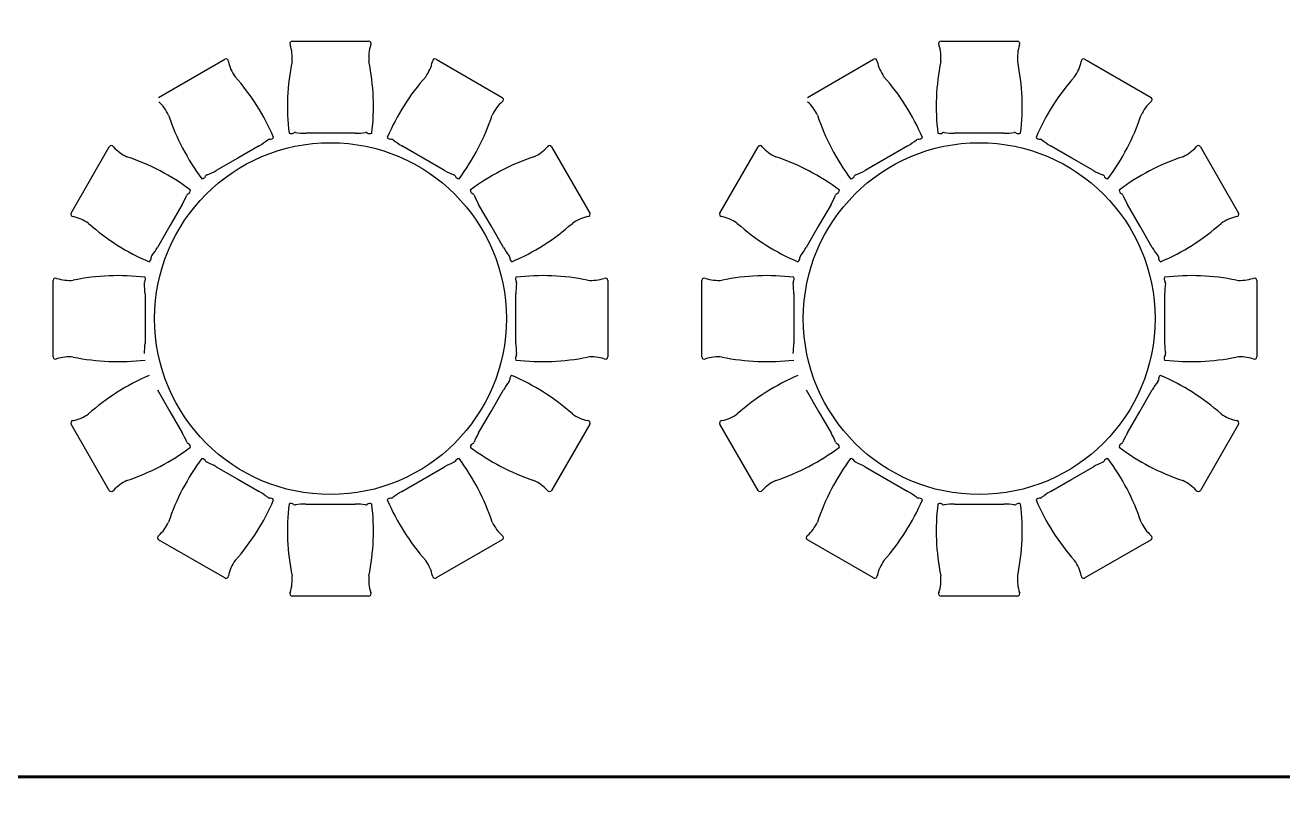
# Model space of a CAD drawing. Header units: millimetres. Extents: x 1443065 to 1517367, y 3763150 to 3779068.
# Drawn here: x 1447799 to 1448454, y 3767239 to 3767638 of the extents above; entities that cross this region are included whole.
import ezdxf

# ---------------------------------------------------------------- set-up
doc = ezdxf.new("R2010")
doc.units = ezdxf.units.MM
doc.layers.add('m-TAR_duvar', color=8, linetype='Continuous')
doc.layers.add('m-TFR_vitrifiye', color=1, linetype='Continuous')
doc.layers.add('SIVA', color=3, linetype='Continuous', lineweight=9)

msp = doc.modelspace()

# ---------------------------------------------------------------- hatches: boundary and pattern name
at = {"layer": 'm-TAR_duvar'}
h = msp.add_hatch(dxfattribs=at)
h.set_pattern_fill('ANSI33', color=256, scale=2)
h.set_pattern_definition([(45, (27620.463, -87954.953), (-8.98025612, 8.98025612), []), (45, (27629.443, -87954.953), (-8.98025612, 8.98025612), [6.35, -3.175])])
h.paths.add_polyline_path([(1454794.44, 3768891.25), (1454777.28, 3769060.22), (1454740.17, 3769224.96), (1454678.91, 3769382.58), (1454596.91, 3769530.2), (1454495.37, 3769665.05), (1454375.86, 3769783.46), (1454239.69, 3769884.92), (1454091.6, 3769966), (1453859.58, 3770075.21), (1453406.13, 3770314.52), (1453184.71, 3770444.62), (1451716.99, 3771328.64), (1451249.47, 3771588.02), (1451035.26, 3771685.46), (1450763.61, 3771809.03), (1450409.17, 3771939.61), (1448897.84, 3772143.01), (1447435.26, 3772002.72), (1445092.32, 3771120.18), (1445146.3, 3764847.08), (1454849.85, 3764847.08)])
h.paths.add_polyline_path([(1445185.96, 3764887.08), (1445132.56, 3771092.6), (1447444.38, 3771963.41), (1448897.07, 3772102.76), (1450399.48, 3771900.56), (1450748.39, 3771772.01), (1451018.7, 3771649.05), (1451231.46, 3771552.27), (1451696.97, 3771294), (1453164.25, 3770410.24), (1453386.65, 3770279.57), (1453841.71, 3770039.41), (1454073.47, 3769930.33), (1454218.03, 3769851.17), (1454349.7, 3769753.07), (1454465.16, 3769638.67), (1454563.29, 3769508.35), (1454642.62, 3769365.55), (1454701.81, 3769213.26), (1454737.73, 3769053.78), (1454754.47, 3768888.95), (1454809.3, 3764887.08)], flags=16)
h.paths.add_polyline_path([(1452002.28, 3765847.08), (1451882.28, 3765847.08), (1451882.28, 3765967.08), (1452002.28, 3765967.08)], flags=0)
h.paths.add_polyline_path([(1452782.41, 3765847.08), (1452782.41, 3765967.08), (1452902.41, 3765967.08), (1452902.41, 3765847.08)], flags=0)
h.paths.add_polyline_path([(1451282.28, 3765847.08), (1451162.28, 3765847.08), (1451162.28, 3765967.08), (1451282.28, 3765967.08)], flags=0)
h.paths.add_polyline_path([(1452002.41, 3766436.58), (1451902.41, 3766436.58), (1451902.41, 3766536.58), (1451902.48, 3766670.96), (1451282.41, 3766670.96), (1451282.41, 3766536.58), (1451282.41, 3766436.58), (1451182.41, 3766436.58), (1451182.41, 3766536.58), (1451227.41, 3766536.58), (1451227.41, 3766715.96), (1451912.48, 3766715.96), (1451912.48, 3766725.96), (1451957.48, 3766725.96), (1451957.48, 3766715.96), (1451957.48, 3766536.58), (1452002.41, 3766536.58)], flags=0)
h.paths.add_polyline_path([(1453715.4, 3765317.08), (1453715.4, 3765377.08), (1453775.4, 3765377.08), (1453775.4, 3765317.08)], flags=0)
h.paths.add_polyline_path([(1452782.41, 3766436.58), (1452782.41, 3766556.58), (1452902.41, 3766556.58), (1452902.41, 3766436.58)], flags=0)
h.paths.add_polyline_path([(1453675.3, 3765847.08), (1453675.3, 3765947.08), (1453775.3, 3765947.08), (1453775.3, 3765847.08)], flags=0)
h.paths.add_polyline_path([(1451957.48, 3766815.96), (1451912.48, 3766815.96), (1451912.48, 3767203.19), (1451227.41, 3767203.19), (1451227.41, 3767446.58), (1451287.41, 3767446.58), (1451287.41, 3767406.58), (1451267.41, 3767406.58), (1451267.41, 3767243.33), (1451917.48, 3767243.33), (1451917.48, 3767406.58), (1451897.48, 3767406.58), (1451897.48, 3767446.58), (1451957.48, 3767446.58), (1451957.48, 3767203.19)], flags=0)
h.paths.add_polyline_path([(1450402.41, 3765847.08), (1450282.41, 3765847.08), (1450282.41, 3765967.08), (1450402.41, 3765967.08)], flags=0)
h.paths.add_polyline_path([(1450272.24, 3765847.08), (1450172.24, 3765847.08), (1450172.24, 3765947.08), (1450272.24, 3765947.08)], flags=0)
h.paths.add_polyline_path([(1454209.8, 3765317.08), (1454209.8, 3765377.08), (1454269.8, 3765377.08), (1454269.8, 3765317.08)], flags=0)
h.paths.add_polyline_path([(1453675.3, 3766436.58), (1453675.3, 3766536.58), (1453775.3, 3766536.58), (1453775.3, 3766436.58)], flags=0)
h.paths.add_polyline_path([(1454209.8, 3765847.08), (1454209.8, 3765907.08), (1454269.8, 3765907.08), (1454269.8, 3765847.08)], flags=0)
h.paths.add_polyline_path([(1450402.41, 3766436.58), (1450282.41, 3766436.58), (1450282.41, 3766556.58), (1450402.41, 3766556.58)], flags=0)
h.paths.add_polyline_path([(1452782.41, 3767196.58), (1452782.41, 3767316.58), (1452902.41, 3767316.58), (1452902.41, 3767196.58)], flags=0)
h.paths.add_polyline_path([(1450272.41, 3766436.58), (1450172.41, 3766436.58), (1450172.41, 3766536.58), (1450272.41, 3766536.58)], flags=0)
h.paths.add_polyline_path([(1449584.07, 3765847.08), (1449484.07, 3765847.08), (1449484.07, 3765947.08), (1449584.07, 3765947.08)], flags=0)
h.paths.add_polyline_path([(1453675.3, 3767196.58), (1453675.3, 3767296.58), (1453775.3, 3767296.58), (1453775.3, 3767196.58)], flags=0)
h.paths.add_polyline_path([(1450402.41, 3767196.58), (1450282.41, 3767196.58), (1450282.41, 3767316.58), (1450402.41, 3767316.58)], flags=0)
h.paths.add_polyline_path([(1450272.41, 3767196.58), (1450172.41, 3767196.58), (1450172.41, 3767296.58), (1450272.41, 3767296.58)], flags=0)
h.paths.add_polyline_path([(1451957.48, 3767847.59), (1451897.48, 3767847.59), (1451897.48, 3767887.59), (1451917.48, 3767887.59), (1451917.48, 3768050.83), (1451267.41, 3768050.83), (1451267.41, 3767887.59), (1451287.41, 3767887.59), (1451287.41, 3767847.59), (1451227.41, 3767847.59), (1451227.41, 3768090.97), (1451912.48, 3768090.97), (1451912.48, 3768477.19), (1451957.48, 3768477.19), (1451957.48, 3768090.97)], flags=0)
h.paths.add_polyline_path([(1449584.07, 3766436.58), (1449484.07, 3766436.58), (1449484.07, 3766536.58), (1449584.07, 3766536.58)], flags=0)
h.paths.add_polyline_path([(1452782.41, 3767976.58), (1452782.41, 3768096.58), (1452902.41, 3768096.58), (1452902.41, 3767976.58)], flags=0)
h.paths.add_polyline_path([(1453675.3, 3767996.58), (1453675.3, 3768096.58), (1453775.3, 3768096.58), (1453775.3, 3767996.58)], flags=0)
h.paths.add_polyline_path([(1448737.73, 3765847.08), (1448577.73, 3765847.08), (1448577.73, 3765947.08), (1448692.73, 3765947.08), (1448692.73, 3766436.58), (1448577.73, 3766436.58), (1448577.73, 3766536.58), (1448737.73, 3766536.58), (1448737.73, 3766436.58), (1448737.73, 3765947.08)], flags=0)
h.paths.add_polyline_path([(1450402.41, 3767976.58), (1450282.41, 3767976.58), (1450282.41, 3768096.58), (1450402.41, 3768096.58)], flags=0)
h.paths.add_polyline_path([(1450272.41, 3767996.58), (1450172.41, 3767996.58), (1450172.41, 3768096.58), (1450272.41, 3768096.58)], flags=0)
h.paths.add_polyline_path([(1451957.48, 3768567.19), (1451912.48, 3768567.19), (1451912.48, 3768577.19), (1451227.41, 3768577.19), (1451227.41, 3768756.58), (1451172.41, 3768756.58), (1451172.41, 3768856.58), (1451282.41, 3768856.58), (1451282.41, 3768756.58), (1451282.41, 3768622.19), (1451902.48, 3768622.19), (1451902.48, 3768756.58), (1451902.41, 3768756.58), (1451902.41, 3768856.58), (1452002.41, 3768856.58), (1452002.41, 3768756.58), (1451957.48, 3768756.58), (1451957.48, 3768577.19)], flags=0)
h.paths.add_polyline_path([(1452002.41, 3768756.58), (1451902.41, 3768756.58), (1451902.41, 3768856.58), (1452002.41, 3768856.58)], flags=0)
h.paths.add_polyline_path([(1452782.41, 3768736.58), (1452782.41, 3768856.58), (1452902.41, 3768856.58), (1452902.41, 3768736.58)], flags=0)
h.paths.add_polyline_path([(1448737.74, 3767196.58), (1448577.74, 3767196.58), (1448577.74, 3767296.58), (1448737.74, 3767296.58)], flags=0)
h.paths.add_polyline_path([(1453675.3, 3768756.58), (1453675.3, 3768856.58), (1453775.3, 3768856.58), (1453775.3, 3768756.58)], flags=0)
h.paths.add_polyline_path([(1450402.41, 3768736.58), (1450282.41, 3768736.58), (1450282.41, 3768856.58), (1450402.41, 3768856.58)], flags=0)
h.paths.add_polyline_path([(1447937.73, 3765847.08), (1447837.73, 3765847.08), (1447837.73, 3765947.08), (1447937.73, 3765947.08)], flags=0)
h.paths.add_polyline_path([(1450272.41, 3768756.58), (1450172.41, 3768756.58), (1450172.41, 3768856.58), (1450272.41, 3768856.58)], flags=0)
h.paths.add_polyline_path([(1453744.51, 3768902.52), (1453693.08, 3768933.43), (1453723.98, 3768984.86), (1453775.41, 3768953.95)], flags=0)
h.paths.add_polyline_path([(1452002.41, 3769327.08), (1451882.41, 3769327.08), (1451882.41, 3769447.08), (1452002.41, 3769447.08)], flags=0)
h.paths.add_polyline_path([(1447937.73, 3766436.58), (1447837.73, 3766436.58), (1447837.73, 3766536.58), (1447937.73, 3766536.58)], flags=0)
h.paths.add_polyline_path([(1451282.41, 3769327.08), (1451162.41, 3769327.08), (1451162.41, 3769447.08), (1451282.41, 3769447.08)], flags=0)
h.paths.add_polyline_path([(1448737.73, 3767996.58), (1448577.73, 3767996.58), (1448577.73, 3768096.58), (1448737.73, 3768096.58)], flags=0)
h.paths.add_polyline_path([(1449584.07, 3768756.58), (1449484.07, 3768756.58), (1449484.07, 3768856.58), (1449584.07, 3768856.58)], flags=0)
h.paths.add_polyline_path([(1450402.41, 3769327.08), (1450282.41, 3769327.08), (1450282.41, 3769447.08), (1450402.41, 3769447.08)], flags=0)
h.paths.add_polyline_path([(1447937.73, 3767196.58), (1447837.73, 3767196.58), (1447837.73, 3767296.58), (1447937.73, 3767296.58)], flags=0)
h.paths.add_polyline_path([(1450272.41, 3769347.08), (1450172.41, 3769347.08), (1450172.41, 3769447.08), (1450272.41, 3769447.08)], flags=0)
h.paths.add_polyline_path([(1448737.73, 3768676.58), (1448637.73, 3768676.58), (1448637.73, 3768856.58), (1448737.73, 3768856.58)], flags=0)
h.paths.add_polyline_path([(1449584.07, 3769347.08), (1449484.07, 3769347.08), (1449484.07, 3769447.08), (1449584.07, 3769447.08)], flags=0)
h.paths.add_polyline_path([(1447037.73, 3765847.08), (1446937.73, 3765847.08), (1446937.73, 3765947.08), (1447037.73, 3765947.08)], flags=0)
h.paths.add_polyline_path([(1447937.73, 3767996.58), (1447837.73, 3767996.58), (1447837.73, 3768096.58), (1447937.73, 3768096.58)], flags=0)
h.paths.add_polyline_path([(1447037.73, 3766436.58), (1446937.73, 3766436.58), (1446937.73, 3766536.58), (1447037.73, 3766536.58)], flags=0)
h.paths.add_polyline_path([(1451282.41, 3770304.32), (1451182.41, 3770304.32), (1451182.41, 3770444.32), (1451212.41, 3770486.32), (1451322.41, 3770421.32)], flags=0)
h.paths.add_polyline_path([(1447037.73, 3767196.58), (1446937.73, 3767196.58), (1446937.73, 3767296.58), (1447037.73, 3767296.58)], flags=0)
h.paths.add_polyline_path([(1448737.73, 3769347.08), (1448637.73, 3769347.08), (1448637.73, 3769447.08), (1448737.73, 3769447.08)], flags=0)
h.paths.add_polyline_path([(1447937.73, 3768756.58), (1447837.73, 3768756.58), (1447837.73, 3768856.58), (1447937.73, 3768856.58)], flags=0)
h.paths.add_polyline_path([(1450382.41, 3770315.63), (1450282.41, 3770315.63), (1450282.41, 3770415.63), (1450382.41, 3770415.63)], flags=0)
h.paths.add_polyline_path([(1450272.41, 3770315.63), (1450172.41, 3770315.63), (1450172.41, 3770415.63), (1450272.41, 3770415.63)], flags=0)
h.paths.add_polyline_path([(1446297.73, 3765847.08), (1446137.73, 3765847.08), (1446137.73, 3765947.08), (1446137.73, 3766436.58), (1446137.73, 3766536.58), (1446137.74, 3767196.58), (1446137.74, 3767296.58), (1446137.73, 3767996.58), (1446137.73, 3768096.58), (1446297.73, 3768096.58), (1446297.73, 3767996.58), (1446167.73, 3767996.58), (1446167.74, 3767296.58), (1446297.74, 3767296.58), (1446297.74, 3767196.58), (1446167.74, 3767196.58), (1446167.74, 3766536.58), (1446297.73, 3766536.58), (1446297.73, 3766436.58), (1446182.73, 3766436.58), (1446182.73, 3765947.08), (1446297.73, 3765947.08)], flags=0)
h.paths.add_polyline_path([(1447037.73, 3767996.58), (1446937.73, 3767996.58), (1446937.73, 3768096.58), (1447037.73, 3768096.58)], flags=0)
h.paths.add_polyline_path([(1449584.07, 3770315.63), (1449484.07, 3770315.63), (1449484.07, 3770415.63), (1449584.07, 3770415.63)], flags=0)
h.paths.add_polyline_path([(1447937.73, 3769347.08), (1447837.73, 3769347.08), (1447837.73, 3769447.08), (1447937.73, 3769447.08)], flags=0)
h.paths.add_polyline_path([(1450382.41, 3770936.73), (1450282.41, 3770936.73), (1450282.41, 3771036.73), (1450382.41, 3771036.73)], flags=0)
h.paths.add_polyline_path([(1450272.41, 3770936.73), (1450172.41, 3770936.73), (1450172.41, 3771036.73), (1450272.41, 3771036.73)], flags=0)
h.paths.add_polyline_path([(1447037.73, 3768756.58), (1446937.73, 3768756.58), (1446937.73, 3768811.58), (1446237.73, 3768811.58), (1446237.73, 3768676.58), (1446137.73, 3768676.58), (1446137.73, 3768856.58), (1446237.73, 3768856.58), (1446937.73, 3768856.58), (1447037.73, 3768856.58)], flags=0)
h.paths.add_polyline_path([(1448737.73, 3770315.63), (1448637.73, 3770315.63), (1448637.73, 3770415.63), (1448737.73, 3770415.63)], flags=0)
h.paths.add_polyline_path([(1449584.07, 3770936.73), (1449484.07, 3770936.73), (1449484.07, 3771036.73), (1449584.07, 3771036.73)], flags=0)
h.paths.add_polyline_path([(1447037.73, 3769347.08), (1446937.73, 3769347.08), (1446937.73, 3769447.08), (1447037.73, 3769447.08)], flags=0)
h.paths.add_polyline_path([(1447937.73, 3770315.63), (1447837.73, 3770315.63), (1447837.73, 3770415.63), (1447937.73, 3770415.63)], flags=0)
h.paths.add_polyline_path([(1448737.73, 3770936.73), (1448637.73, 3770936.73), (1448637.73, 3771036.73), (1448737.73, 3771036.73)], flags=0)
h.paths.add_polyline_path([(1447937.73, 3770936.73), (1447837.73, 3770936.73), (1447837.73, 3770994.84), (1447050.81, 3770749.36), (1446602.71, 3770578.53), (1446587.72, 3770615.63), (1447037.72, 3770787.18), (1447837.73, 3771036.74), (1447837.73, 3771036.73), (1447937.73, 3771036.73)], flags=0)
h.paths.add_polyline_path([(1446237.73, 3769347.08), (1446137.73, 3769347.08), (1446137.73, 3769447.08), (1446237.73, 3769447.08)], flags=0)
h.paths.add_polyline_path([(1447037.73, 3770315.63), (1446937.73, 3770315.63), (1446937.73, 3770415.63), (1447037.73, 3770415.63)], flags=0)
h.paths.add_polyline_path([(1448660.01, 3771597.82), (1447860.1, 3771521.18), (1447552.68, 3771491.72), (1447491.35, 3771468.18), (1447044.88, 3771300), (1446969.92, 3771271.77), (1446669.55, 3771158.63), (1446594.78, 3771130.46), (1446580.68, 3771167.89), (1446655.55, 3771196.09), (1446955.91, 3771309.24), (1447030.68, 3771337.4), (1447477.02, 3771505.52), (1447543.43, 3771531.02), (1447856.29, 3771561), (1448656.29, 3771637.64), (1448735.81, 3771645.27), (1448739.63, 3771605.46)], flags=0)
h.paths.add_polyline_path([(1446237.73, 3770315.63), (1446137.73, 3770315.63), (1446137.73, 3770415.63), (1446237.73, 3770415.63)], flags=0)
h.paths.add_polyline_path([(1445658.49, 3770330.63), (1445618.49, 3770330.63), (1445618.49, 3770415.63), (1445658.49, 3770415.63)], flags=0)
h.paths.add_polyline_path([(1446219.64, 3770989.15), (1446144.77, 3770960.95), (1446130.67, 3770998.39), (1446205.54, 3771026.59)], flags=0)
h.paths.add_polyline_path([(1445657.98, 3770633.33), (1445617.98, 3770633.33), (1445617.98, 3770676.33), (1445622.15, 3770718.96), (1445637.3, 3770759.27), (1445660.29, 3770795.68), (1445690.16, 3770826.69), (1445725.69, 3770851.02), (1445765.4, 3770867.66), (1445807.98, 3770875.83), (1445820.98, 3770837.33), (1445785.48, 3770830.15), (1445752.15, 3770815.88), (1445722.26, 3770795.37), (1445696.95, 3770769.42), (1445677.21, 3770739.01), (1445663.79, 3770705.34), (1445658.98, 3770670.83)], flags=0)

# ---------------------------------------------------------------- linework, layer by layer
at = {"layer": 'm-TFR_vitrifiye'}
for p, q in [((1447937.76, 3767629.79), (1447977.56, 3767629.79)), ((1447937.76, 3767629.79), (1447977.56, 3767629.79)), ((1448275.69, 3767629.79), (1448315.49, 3767629.79)), ((1448275.69, 3767629.79), (1448315.49, 3767629.79)), ((1447868.17, 3767600.48), (1447902.64, 3767620.38)), ((1447868.17, 3767600.48), (1447902.64, 3767620.38)), ((1448012.68, 3767620.38), (1448047.15, 3767600.48)), ((1448012.68, 3767620.38), (1448047.15, 3767600.48)), ((1448206.1, 3767600.48), (1448240.57, 3767620.38)), ((1448206.1, 3767600.48), (1448240.57, 3767620.38)), ((1448350.61, 3767620.38), (1448385.08, 3767600.48)), ((1448350.61, 3767620.38), (1448385.08, 3767600.48)), ((1447957.66, 3767581.87), (1447944.78, 3767581.87)), ((1447957.66, 3767581.87), (1447944.78, 3767581.87)), ((1447970.54, 3767581.87), (1447957.66, 3767581.87)), ((1447970.54, 3767581.87), (1447957.66, 3767581.87)), ((1448295.59, 3767581.87), (1448282.71, 3767581.87)), ((1448295.59, 3767581.87), (1448282.71, 3767581.87)), ((1448308.47, 3767581.87), (1448295.59, 3767581.87)), ((1448308.47, 3767581.87), (1448295.59, 3767581.87)), ((1447822.56, 3767540.3), (1447842.46, 3767574.77)), ((1447822.56, 3767540.3), (1447842.46, 3767574.77)), ((1447920.52, 3767575.37), (1447909.37, 3767568.93)), ((1447920.52, 3767575.37), (1447909.37, 3767568.93)), ((1448005.95, 3767568.93), (1447994.79, 3767575.37)), ((1448005.95, 3767568.93), (1447994.79, 3767575.37)), ((1448072.85, 3767574.77), (1448092.76, 3767540.3)), ((1448072.85, 3767574.77), (1448092.76, 3767540.3)), ((1448160.49, 3767540.3), (1448180.4, 3767574.77)), ((1448160.49, 3767540.3), (1448180.4, 3767574.77)), ((1448258.46, 3767575.37), (1448247.3, 3767568.93)), ((1448258.46, 3767575.37), (1448247.3, 3767568.93)), ((1448343.88, 3767568.93), (1448332.73, 3767575.37)), ((1448343.88, 3767568.93), (1448332.73, 3767575.37)), ((1448410.79, 3767574.77), (1448430.69, 3767540.3)), ((1448410.79, 3767574.77), (1448430.69, 3767540.3)), ((1447909.37, 3767568.93), (1447898.21, 3767562.49)), ((1447909.37, 3767568.93), (1447898.21, 3767562.49)), ((1448017.11, 3767562.49), (1448005.95, 3767568.93)), ((1448017.11, 3767562.49), (1448005.95, 3767568.93)), ((1448247.3, 3767568.93), (1448236.14, 3767562.49)), ((1448247.3, 3767568.93), (1448236.14, 3767562.49)), ((1448355.04, 3767562.49), (1448343.88, 3767568.93)), ((1448355.04, 3767562.49), (1448343.88, 3767568.93)), ((1447880.45, 3767544.73), (1447874.01, 3767533.58)), ((1447880.45, 3767544.73), (1447874.01, 3767533.58)), ((1448041.3, 3767533.58), (1448034.86, 3767544.73)), ((1448041.3, 3767533.58), (1448034.86, 3767544.73)), ((1448218.39, 3767544.73), (1448211.95, 3767533.58)), ((1448218.39, 3767544.73), (1448211.95, 3767533.58)), ((1448379.24, 3767533.58), (1448372.79, 3767544.73)), ((1448379.24, 3767533.58), (1448372.79, 3767544.73)), ((1447874.01, 3767533.58), (1447867.57, 3767522.42)), ((1447874.01, 3767533.58), (1447867.57, 3767522.42)), ((1448047.74, 3767522.42), (1448041.3, 3767533.58)), ((1448047.74, 3767522.42), (1448041.3, 3767533.58)), ((1448211.95, 3767533.58), (1448205.51, 3767522.42)), ((1448211.95, 3767533.58), (1448205.51, 3767522.42)), ((1448385.68, 3767522.42), (1448379.24, 3767533.58)), ((1448385.68, 3767522.42), (1448379.24, 3767533.58)), ((1447813.15, 3767465.38), (1447813.15, 3767505.19)), ((1447813.15, 3767465.38), (1447813.15, 3767505.19)), ((1448102.17, 3767505.19), (1448102.17, 3767465.38)), ((1448102.17, 3767505.19), (1448102.17, 3767465.38)), ((1448151.08, 3767465.38), (1448151.08, 3767505.19)), ((1448151.08, 3767465.38), (1448151.08, 3767505.19)), ((1448440.1, 3767505.19), (1448440.1, 3767465.38)), ((1448440.1, 3767505.19), (1448440.1, 3767465.38)), ((1447861.07, 3767498.17), (1447861.07, 3767485.28)), ((1447861.07, 3767498.17), (1447861.07, 3767485.28)), ((1448054.24, 3767485.28), (1448054.24, 3767498.17)), ((1448054.24, 3767485.28), (1448054.24, 3767498.17)), ((1448199.01, 3767498.17), (1448199.01, 3767485.28)), ((1448199.01, 3767498.17), (1448199.01, 3767485.28)), ((1448392.18, 3767485.28), (1448392.18, 3767498.17)), ((1448392.18, 3767485.28), (1448392.18, 3767498.17)), ((1447861.07, 3767485.28), (1447861.07, 3767472.4)), ((1447861.07, 3767485.28), (1447861.07, 3767472.4)), ((1448054.24, 3767472.4), (1448054.24, 3767485.28)), ((1448054.24, 3767472.4), (1448054.24, 3767485.28)), ((1448199.01, 3767485.28), (1448199.01, 3767472.4)), ((1448199.01, 3767485.28), (1448199.01, 3767472.4)), ((1448392.18, 3767472.4), (1448392.18, 3767485.28)), ((1448392.18, 3767472.4), (1448392.18, 3767485.28)), ((1447867.57, 3767448.15), (1447874.01, 3767436.99)), ((1447867.57, 3767448.15), (1447874.01, 3767436.99)), ((1448041.3, 3767436.99), (1448047.74, 3767448.15)), ((1448041.3, 3767436.99), (1448047.74, 3767448.15)), ((1448205.51, 3767448.15), (1448211.95, 3767436.99)), ((1448205.51, 3767448.15), (1448211.95, 3767436.99)), ((1448379.24, 3767436.99), (1448385.68, 3767448.15)), ((1448379.24, 3767436.99), (1448385.68, 3767448.15)), ((1447874.01, 3767436.99), (1447880.45, 3767425.84)), ((1447874.01, 3767436.99), (1447880.45, 3767425.84)), ((1448034.86, 3767425.84), (1448041.3, 3767436.99)), ((1448034.86, 3767425.84), (1448041.3, 3767436.99)), ((1448211.95, 3767436.99), (1448218.39, 3767425.84)), ((1448211.95, 3767436.99), (1448218.39, 3767425.84)), ((1448372.79, 3767425.84), (1448379.24, 3767436.99)), ((1448372.79, 3767425.84), (1448379.24, 3767436.99)), ((1447842.46, 3767395.79), (1447822.56, 3767430.27)), ((1447842.46, 3767395.79), (1447822.56, 3767430.27)), ((1448092.76, 3767430.27), (1448072.85, 3767395.79)), ((1448092.76, 3767430.27), (1448072.85, 3767395.79)), ((1448180.4, 3767395.79), (1448160.49, 3767430.27)), ((1448180.4, 3767395.79), (1448160.49, 3767430.27)), ((1448430.69, 3767430.27), (1448410.79, 3767395.79)), ((1448430.69, 3767430.27), (1448410.79, 3767395.79)), ((1447898.21, 3767408.08), (1447909.37, 3767401.64)), ((1447898.21, 3767408.08), (1447909.37, 3767401.64)), ((1448005.95, 3767401.64), (1448017.11, 3767408.08)), ((1448005.95, 3767401.64), (1448017.11, 3767408.08)), ((1448236.14, 3767408.08), (1448247.3, 3767401.64)), ((1448236.14, 3767408.08), (1448247.3, 3767401.64)), ((1448343.88, 3767401.64), (1448355.04, 3767408.08)), ((1448343.88, 3767401.64), (1448355.04, 3767408.08)), ((1447909.37, 3767401.64), (1447920.52, 3767395.2)), ((1447909.37, 3767401.64), (1447920.52, 3767395.2)), ((1447994.79, 3767395.2), (1448005.95, 3767401.64)), ((1447994.79, 3767395.2), (1448005.95, 3767401.64)), ((1448247.3, 3767401.64), (1448258.46, 3767395.2)), ((1448247.3, 3767401.64), (1448258.46, 3767395.2)), ((1448332.73, 3767395.2), (1448343.88, 3767401.64)), ((1448332.73, 3767395.2), (1448343.88, 3767401.64)), ((1447944.78, 3767388.7), (1447957.66, 3767388.7)), ((1447944.78, 3767388.7), (1447957.66, 3767388.7)), ((1447957.66, 3767388.7), (1447970.54, 3767388.7)), ((1447957.66, 3767388.7), (1447970.54, 3767388.7)), ((1448282.71, 3767388.7), (1448295.59, 3767388.7)), ((1448282.71, 3767388.7), (1448295.59, 3767388.7)), ((1448295.59, 3767388.7), (1448308.47, 3767388.7)), ((1448295.59, 3767388.7), (1448308.47, 3767388.7)), ((1447902.64, 3767350.19), (1447868.17, 3767370.09)), ((1447902.64, 3767350.19), (1447868.17, 3767370.09)), ((1448047.15, 3767370.09), (1448012.68, 3767350.19)), ((1448047.15, 3767370.09), (1448012.68, 3767350.19)), ((1448240.57, 3767350.19), (1448206.1, 3767370.09)), ((1448240.57, 3767350.19), (1448206.1, 3767370.09)), ((1448385.08, 3767370.09), (1448350.61, 3767350.19)), ((1448385.08, 3767370.09), (1448350.61, 3767350.19)), ((1447977.56, 3767340.78), (1447937.76, 3767340.78)), ((1447977.56, 3767340.78), (1447937.76, 3767340.78)), ((1448315.49, 3767340.78), (1448275.69, 3767340.78)), ((1448315.49, 3767340.78), (1448275.69, 3767340.78))]:
    msp.add_line(p, q, dxfattribs=at)
for centre in [(1447957.66, 3767485.28), (1447957.66, 3767485.28), (1448295.59, 3767485.28), (1448295.59, 3767485.28)]:
    msp.add_circle(centre, 91.63, dxfattribs=at)
for centre, radius, start, end in [((1447937.75, 3767628.55), 1.25, 89.82922, 211.49993), ((1447937.75, 3767628.55), 1.25, 89.82922, 211.49993), ((1447916.28, 3767621.27), 21.46, 354.55133, 17.96612), ((1447916.28, 3767621.27), 21.46, 354.55133, 17.96612), ((1447977.56, 3767628.55), 1.25, 328.50007, 90.17078), ((1447977.56, 3767628.55), 1.25, 328.50007, 90.17078), ((1447999.04, 3767621.27), 21.46, 162.03388, 185.44867), ((1447999.04, 3767621.27), 21.46, 162.03388, 185.44867), ((1448275.69, 3767628.55), 1.25, 89.82922, 211.49993), ((1448275.69, 3767628.55), 1.25, 89.82922, 211.49993), ((1448254.21, 3767621.27), 21.46, 354.55133, 17.96612), ((1448254.21, 3767621.27), 21.46, 354.55133, 17.96612), ((1448315.5, 3767628.55), 1.25, 328.50007, 90.17078), ((1448315.5, 3767628.55), 1.25, 328.50007, 90.17078), ((1448336.97, 3767621.27), 21.46, 162.03388, 185.44867), ((1448336.97, 3767621.27), 21.46, 162.03388, 185.44867), ((1447903.27, 3767619.3), 1.25, 358.50007, 120.17078), ((1447903.27, 3767619.3), 1.25, 358.50007, 120.17078), ((1447925.5, 3767623.75), 21.46, 192.03388, 215.44867), ((1447925.5, 3767623.75), 21.46, 192.03388, 215.44867), ((1448052.22, 3767595.79), 116.96, 168.43567, 186.83625), ((1448052.22, 3767595.79), 116.96, 168.43567, 186.83625), ((1447863.09, 3767595.79), 116.96, 353.16375, 11.56433), ((1447863.09, 3767595.79), 116.96, 353.16375, 11.56433), ((1447989.81, 3767623.75), 21.46, 324.55133, 347.96612), ((1447989.81, 3767623.75), 21.46, 324.55133, 347.96612), ((1448012.05, 3767619.3), 1.25, 59.82922, 181.49993), ((1448012.05, 3767619.3), 1.25, 59.82922, 181.49993), ((1448241.2, 3767619.3), 1.25, 358.50007, 120.17078), ((1448241.2, 3767619.3), 1.25, 358.50007, 120.17078), ((1448263.44, 3767623.75), 21.46, 192.03388, 215.44867), ((1448263.44, 3767623.75), 21.46, 192.03388, 215.44867), ((1448390.16, 3767595.79), 116.96, 168.43567, 186.83625), ((1448390.16, 3767595.79), 116.96, 168.43567, 186.83625), ((1448201.03, 3767595.79), 116.96, 353.16375, 11.56433), ((1448201.03, 3767595.79), 116.96, 353.16375, 11.56433), ((1448327.75, 3767623.75), 21.46, 324.55133, 347.96612), ((1448327.75, 3767623.75), 21.46, 324.55133, 347.96612), ((1448349.98, 3767619.3), 1.25, 59.82922, 181.49993), ((1448349.98, 3767619.3), 1.25, 59.82922, 181.49993), ((1447820.51, 3767533.7), 116.96, 23.16375, 41.56433), ((1447820.51, 3767533.7), 116.96, 23.16375, 41.56433), ((1448094.8, 3767533.7), 116.96, 138.43567, 156.83625), ((1448094.8, 3767533.7), 116.96, 138.43567, 156.83625), ((1448158.45, 3767533.7), 116.96, 23.16375, 41.56433), ((1448158.45, 3767533.7), 116.96, 23.16375, 41.56433), ((1448432.74, 3767533.7), 116.96, 138.43567, 156.83625), ((1448432.74, 3767533.7), 116.96, 138.43567, 156.83625), ((1447853.82, 3767582.36), 21.46, 24.55133, 47.96612), ((1447853.82, 3767582.36), 21.46, 24.55133, 47.96612), ((1448061.49, 3767582.36), 21.46, 132.03388, 155.44867), ((1448061.49, 3767582.36), 21.46, 132.03388, 155.44867), ((1448046.53, 3767599.4), 1.25, 298.50007, 60.17078), ((1448046.53, 3767599.4), 1.25, 298.50007, 60.17078), ((1448191.76, 3767582.36), 21.46, 24.55133, 47.96612), ((1448191.76, 3767582.36), 21.46, 24.55133, 47.96612), ((1448399.42, 3767582.36), 21.46, 132.03388, 155.44867), ((1448399.42, 3767582.36), 21.46, 132.03388, 155.44867), ((1448384.46, 3767599.4), 1.25, 298.50007, 60.17078), ((1448384.46, 3767599.4), 1.25, 298.50007, 60.17078), ((1447984.3, 3767628.27), 116.96, 198.43567, 216.83625), ((1447984.3, 3767628.27), 116.96, 198.43567, 216.83625), ((1447931.02, 3767628.27), 116.96, 323.16375, 341.56433), ((1447931.02, 3767628.27), 116.96, 323.16375, 341.56433), ((1448322.23, 3767628.27), 116.96, 198.43567, 216.83625), ((1448322.23, 3767628.27), 116.96, 198.43567, 216.83625), ((1448268.95, 3767628.27), 116.96, 323.16375, 341.56433), ((1448268.95, 3767628.27), 116.96, 323.16375, 341.56433), ((1447896.3, 3767616.38), 47.64, 300.56992, 307.02957), ((1447896.3, 3767616.38), 47.64, 300.56992, 307.02957), ((1447925.87, 3767577.56), 1.19, 93.4625, 138.24639), ((1447925.87, 3767577.56), 1.19, 93.4625, 138.24639), ((1447926.2, 3767580.91), 2.2, 259.52362, 326.80387), ((1447926.2, 3767580.91), 2.2, 259.52362, 326.80387), ((1447937.09, 3767583.83), 2.2, 243.19613, 310.47638), ((1447937.09, 3767583.83), 2.2, 243.19613, 310.47638), ((1447939.05, 3767581.09), 1.19, 71.75361, 116.5375), ((1447939.05, 3767581.09), 1.19, 71.75361, 116.5375), ((1447945.25, 3767629.5), 47.64, 262.97043, 269.43008), ((1447945.25, 3767629.5), 47.64, 262.97043, 269.43008), ((1447970.07, 3767629.5), 47.64, 270.56992, 277.02957), ((1447970.07, 3767629.5), 47.64, 270.56992, 277.02957), ((1447976.27, 3767581.09), 1.19, 63.4625, 108.24639), ((1447976.27, 3767581.09), 1.19, 63.4625, 108.24639), ((1447978.23, 3767583.83), 2.2, 229.52362, 296.80387), ((1447978.23, 3767583.83), 2.2, 229.52362, 296.80387), ((1447989.12, 3767580.91), 2.2, 213.19613, 280.47638), ((1447989.12, 3767580.91), 2.2, 213.19613, 280.47638), ((1447989.44, 3767577.56), 1.19, 41.75361, 86.5375), ((1447989.44, 3767577.56), 1.19, 41.75361, 86.5375), ((1448019.02, 3767616.38), 47.64, 232.97043, 239.43008), ((1448019.02, 3767616.38), 47.64, 232.97043, 239.43008), ((1448234.23, 3767616.38), 47.64, 300.56992, 307.02957), ((1448234.23, 3767616.38), 47.64, 300.56992, 307.02957), ((1448263.81, 3767577.56), 1.19, 93.4625, 138.24639), ((1448263.81, 3767577.56), 1.19, 93.4625, 138.24639), ((1448264.13, 3767580.91), 2.2, 259.52362, 326.80387), ((1448264.13, 3767580.91), 2.2, 259.52362, 326.80387), ((1448275.02, 3767583.83), 2.2, 243.19613, 310.47638), ((1448275.02, 3767583.83), 2.2, 243.19613, 310.47638), ((1448276.98, 3767581.09), 1.19, 71.75361, 116.5375), ((1448276.98, 3767581.09), 1.19, 71.75361, 116.5375), ((1448283.18, 3767629.5), 47.64, 262.97043, 269.43008), ((1448283.18, 3767629.5), 47.64, 262.97043, 269.43008), ((1448308, 3767629.5), 47.64, 270.56992, 277.02957), ((1448308, 3767629.5), 47.64, 270.56992, 277.02957), ((1448314.2, 3767581.09), 1.19, 63.4625, 108.24639), ((1448314.2, 3767581.09), 1.19, 63.4625, 108.24639), ((1448316.16, 3767583.83), 2.2, 229.52362, 296.80387), ((1448316.16, 3767583.83), 2.2, 229.52362, 296.80387), ((1448327.05, 3767580.91), 2.2, 213.19613, 280.47638), ((1448327.05, 3767580.91), 2.2, 213.19613, 280.47638), ((1448327.38, 3767577.56), 1.19, 41.75361, 86.5375), ((1448327.38, 3767577.56), 1.19, 41.75361, 86.5375), ((1448356.95, 3767616.38), 47.64, 232.97043, 239.43008), ((1448356.95, 3767616.38), 47.64, 232.97043, 239.43008), ((1447843.54, 3767574.15), 1.25, 28.50007, 150.17078), ((1447843.54, 3767574.15), 1.25, 28.50007, 150.17078), ((1447860.58, 3767589.12), 21.46, 222.03388, 245.44867), ((1447860.58, 3767589.12), 21.46, 222.03388, 245.44867), ((1448054.74, 3767589.12), 21.46, 294.55133, 317.96612), ((1448054.74, 3767589.12), 21.46, 294.55133, 317.96612), ((1448071.77, 3767574.15), 1.25, 29.82922, 151.49993), ((1448071.77, 3767574.15), 1.25, 29.82922, 151.49993), ((1448181.48, 3767574.15), 1.25, 28.50007, 150.17078), ((1448181.48, 3767574.15), 1.25, 28.50007, 150.17078), ((1448198.51, 3767589.12), 21.46, 222.03388, 245.44867), ((1448198.51, 3767589.12), 21.46, 222.03388, 245.44867), ((1448392.67, 3767589.12), 21.46, 294.55133, 317.96612), ((1448392.67, 3767589.12), 21.46, 294.55133, 317.96612), ((1448409.71, 3767574.15), 1.25, 29.82922, 151.49993), ((1448409.71, 3767574.15), 1.25, 29.82922, 151.49993), ((1447814.68, 3767458.64), 116.96, 53.16375, 71.56433), ((1447814.68, 3767458.64), 116.96, 53.16375, 71.56433), ((1448100.64, 3767458.64), 116.96, 108.43567, 126.83625), ((1448100.64, 3767458.64), 116.96, 108.43567, 126.83625), ((1448152.61, 3767458.64), 116.96, 53.16375, 71.56433), ((1448152.61, 3767458.64), 116.96, 53.16375, 71.56433), ((1448438.57, 3767458.64), 116.96, 108.43567, 126.83625), ((1448438.57, 3767458.64), 116.96, 108.43567, 126.83625), ((1447890.57, 3767560.34), 2.2, 273.19613, 340.47638), ((1447890.57, 3767560.34), 2.2, 273.19613, 340.47638), ((1447893.64, 3767558.95), 1.19, 101.75361, 146.5375), ((1447893.64, 3767558.95), 1.19, 101.75361, 146.5375), ((1447874.8, 3767603.98), 47.64, 292.97043, 299.43008), ((1447874.8, 3767603.98), 47.64, 292.97043, 299.43008), ((1448040.51, 3767603.98), 47.64, 240.56992, 247.02957), ((1448040.51, 3767603.98), 47.64, 240.56992, 247.02957), ((1448021.68, 3767558.95), 1.19, 33.4625, 78.2464), ((1448021.68, 3767558.95), 1.19, 33.4625, 78.2464), ((1448024.75, 3767560.34), 2.2, 199.52362, 266.80387), ((1448024.75, 3767560.34), 2.2, 199.52362, 266.80387), ((1448228.5, 3767560.34), 2.2, 273.19613, 340.47638), ((1448228.5, 3767560.34), 2.2, 273.19613, 340.47638), ((1448231.57, 3767558.95), 1.19, 101.75361, 146.5375), ((1448231.57, 3767558.95), 1.19, 101.75361, 146.5375), ((1448212.74, 3767603.98), 47.64, 292.97043, 299.43008), ((1448212.74, 3767603.98), 47.64, 292.97043, 299.43008), ((1448378.45, 3767603.98), 47.64, 240.56992, 247.02957), ((1448378.45, 3767603.98), 47.64, 240.56992, 247.02957), ((1448359.61, 3767558.95), 1.19, 33.4625, 78.2464), ((1448359.61, 3767558.95), 1.19, 33.4625, 78.2464), ((1448362.68, 3767560.34), 2.2, 199.52362, 266.80387), ((1448362.68, 3767560.34), 2.2, 199.52362, 266.80387), ((1447882.6, 3767552.37), 2.2, 289.52362, 356.80387), ((1447882.6, 3767552.37), 2.2, 289.52362, 356.80387), ((1448032.72, 3767552.37), 2.2, 183.19613, 250.47638), ((1448032.72, 3767552.37), 2.2, 183.19613, 250.47638), ((1448220.53, 3767552.37), 2.2, 289.52362, 356.80387), ((1448220.53, 3767552.37), 2.2, 289.52362, 356.80387), ((1448370.65, 3767552.37), 2.2, 183.19613, 250.47638), ((1448370.65, 3767552.37), 2.2, 183.19613, 250.47638), ((1447838.97, 3767568.14), 47.64, 330.56992, 337.02957), ((1447838.97, 3767568.14), 47.64, 330.56992, 337.02957), ((1447883.99, 3767549.31), 1.19, 123.4625, 168.24639), ((1447883.99, 3767549.31), 1.19, 123.4625, 168.24639), ((1448031.32, 3767549.31), 1.19, 11.75361, 56.5375), ((1448031.32, 3767549.31), 1.19, 11.75361, 56.5375), ((1448076.35, 3767568.14), 47.64, 202.97043, 209.43008), ((1448076.35, 3767568.14), 47.64, 202.97043, 209.43008), ((1448176.9, 3767568.14), 47.64, 330.56992, 337.02957), ((1448176.9, 3767568.14), 47.64, 330.56992, 337.02957), ((1448221.93, 3767549.31), 1.19, 123.4625, 168.24639), ((1448221.93, 3767549.31), 1.19, 123.4625, 168.24639), ((1448369.26, 3767549.31), 1.19, 11.75361, 56.5375), ((1448369.26, 3767549.31), 1.19, 11.75361, 56.5375), ((1448414.28, 3767568.14), 47.64, 202.97043, 209.43008), ((1448414.28, 3767568.14), 47.64, 202.97043, 209.43008), ((1447823.64, 3767539.68), 1.25, 149.82922, 271.49993), ((1447823.64, 3767539.68), 1.25, 149.82922, 271.49993), ((1448091.68, 3767539.68), 1.25, 268.50007, 30.17078), ((1448091.68, 3767539.68), 1.25, 268.50007, 30.17078), ((1448161.57, 3767539.68), 1.25, 149.82922, 271.49993), ((1448161.57, 3767539.68), 1.25, 149.82922, 271.49993), ((1448429.61, 3767539.68), 1.25, 268.50007, 30.17078), ((1448429.61, 3767539.68), 1.25, 268.50007, 30.17078), ((1447819.2, 3767517.44), 21.46, 54.55133, 77.96612), ((1447819.2, 3767517.44), 21.46, 54.55133, 77.96612), ((1447909.24, 3767622.43), 116.96, 228.43567, 246.83625), ((1447909.24, 3767622.43), 116.96, 228.43567, 246.83625), ((1448006.08, 3767622.43), 116.96, 293.16375, 311.56433), ((1448006.08, 3767622.43), 116.96, 293.16375, 311.56433), ((1448096.12, 3767517.44), 21.46, 102.03388, 125.44867), ((1448096.12, 3767517.44), 21.46, 102.03388, 125.44867), ((1448157.13, 3767517.44), 21.46, 54.55133, 77.96612), ((1448157.13, 3767517.44), 21.46, 54.55133, 77.96612), ((1448247.17, 3767622.43), 116.96, 228.43567, 246.83625), ((1448247.17, 3767622.43), 116.96, 228.43567, 246.83625), ((1448344.01, 3767622.43), 116.96, 293.16375, 311.56433), ((1448344.01, 3767622.43), 116.96, 293.16375, 311.56433), ((1448434.05, 3767517.44), 21.46, 102.03388, 125.44867), ((1448434.05, 3767517.44), 21.46, 102.03388, 125.44867), ((1447826.56, 3767546.65), 47.64, 322.97043, 329.43008), ((1447826.56, 3767546.65), 47.64, 322.97043, 329.43008), ((1448088.76, 3767546.65), 47.64, 210.56992, 217.02957), ((1448088.76, 3767546.65), 47.64, 210.56992, 217.02957), ((1448164.49, 3767546.65), 47.64, 322.97043, 329.43008), ((1448164.49, 3767546.65), 47.64, 322.97043, 329.43008), ((1448426.69, 3767546.65), 47.64, 210.56992, 217.02957), ((1448426.69, 3767546.65), 47.64, 210.56992, 217.02957), ((1447862.03, 3767516.74), 2.2, 303.19613, 10.47638), ((1447862.03, 3767516.74), 2.2, 303.19613, 10.47638), ((1447865.38, 3767517.07), 1.19, 131.75361, 176.5375), ((1447865.38, 3767517.07), 1.19, 131.75361, 176.5375), ((1448049.93, 3767517.07), 1.19, 3.4625, 48.2464), ((1448049.93, 3767517.07), 1.19, 3.4625, 48.2464), ((1448053.29, 3767516.74), 2.2, 169.52362, 236.80387), ((1448053.29, 3767516.74), 2.2, 169.52362, 236.80387), ((1448199.96, 3767516.74), 2.2, 303.19613, 10.47638), ((1448199.96, 3767516.74), 2.2, 303.19613, 10.47638), ((1448203.32, 3767517.07), 1.19, 131.75361, 176.5375), ((1448203.32, 3767517.07), 1.19, 131.75361, 176.5375), ((1448387.87, 3767517.07), 1.19, 3.4625, 48.2464), ((1448387.87, 3767517.07), 1.19, 3.4625, 48.2464), ((1448391.22, 3767516.74), 2.2, 169.52362, 236.80387), ((1448391.22, 3767516.74), 2.2, 169.52362, 236.80387), ((1447814.4, 3767505.19), 1.25, 58.50007, 180.17078), ((1447814.4, 3767505.19), 1.25, 58.50007, 180.17078), ((1447821.67, 3767526.67), 21.46, 252.03388, 275.44867), ((1447821.67, 3767526.67), 21.46, 252.03388, 275.44867), ((1447847.15, 3767390.72), 116.96, 83.16375, 101.56433), ((1447847.15, 3767390.72), 116.96, 83.16375, 101.56433), ((1447859.11, 3767505.86), 2.2, 319.52362, 26.80387), ((1447859.11, 3767505.86), 2.2, 319.52362, 26.80387), ((1448056.2, 3767505.86), 2.2, 153.19613, 220.47638), ((1448056.2, 3767505.86), 2.2, 153.19613, 220.47638), ((1448068.16, 3767390.72), 116.96, 78.43567, 96.83625), ((1448068.16, 3767390.72), 116.96, 78.43567, 96.83625), ((1448093.65, 3767526.67), 21.46, 264.55133, 287.96612), ((1448093.65, 3767526.67), 21.46, 264.55133, 287.96612), ((1448100.92, 3767505.19), 1.25, 359.82922, 121.49993), ((1448100.92, 3767505.19), 1.25, 359.82922, 121.49993), ((1448152.33, 3767505.19), 1.25, 58.50007, 180.17078), ((1448152.33, 3767505.19), 1.25, 58.50007, 180.17078), ((1448159.6, 3767526.67), 21.46, 252.03388, 275.44867), ((1448159.6, 3767526.67), 21.46, 252.03388, 275.44867), ((1448185.09, 3767390.72), 116.96, 83.16375, 101.56433), ((1448185.09, 3767390.72), 116.96, 83.16375, 101.56433), ((1448197.05, 3767505.86), 2.2, 319.52362, 26.80387), ((1448197.05, 3767505.86), 2.2, 319.52362, 26.80387), ((1448394.14, 3767505.86), 2.2, 153.19613, 220.47638), ((1448394.14, 3767505.86), 2.2, 153.19613, 220.47638), ((1448406.1, 3767390.72), 116.96, 78.43567, 96.83625), ((1448406.1, 3767390.72), 116.96, 78.43567, 96.83625), ((1448431.58, 3767526.67), 21.46, 264.55133, 287.96612), ((1448431.58, 3767526.67), 21.46, 264.55133, 287.96612), ((1448438.85, 3767505.19), 1.25, 359.82922, 121.49993), ((1448438.85, 3767505.19), 1.25, 359.82922, 121.49993), ((1447861.85, 3767503.9), 1.19, 153.4625, 198.24639), ((1447861.85, 3767503.9), 1.19, 153.4625, 198.24639), ((1447813.44, 3767497.69), 47.64, 0.56992, 7.02957), ((1447813.44, 3767497.69), 47.64, 0.56992, 7.02957), ((1448101.87, 3767497.69), 47.64, 172.97043, 179.43008), ((1448101.87, 3767497.69), 47.64, 172.97043, 179.43008), ((1448053.46, 3767503.9), 1.19, 341.75361, 26.5375), ((1448053.46, 3767503.9), 1.19, 341.75361, 26.5375), ((1448199.79, 3767503.9), 1.19, 153.4625, 198.24639), ((1448199.79, 3767503.9), 1.19, 153.4625, 198.24639), ((1448151.38, 3767497.69), 47.64, 0.56992, 7.02957), ((1448151.38, 3767497.69), 47.64, 0.56992, 7.02957), ((1448439.81, 3767497.69), 47.64, 172.97043, 179.43008), ((1448439.81, 3767497.69), 47.64, 172.97043, 179.43008), ((1448391.4, 3767503.9), 1.19, 341.75361, 26.5375), ((1448391.4, 3767503.9), 1.19, 341.75361, 26.5375), ((1447813.44, 3767472.88), 47.64, 352.97043, 359.43008), ((1447813.44, 3767472.88), 47.64, 352.97043, 359.43008), ((1448101.87, 3767472.88), 47.64, 180.56992, 187.02957), ((1448101.87, 3767472.88), 47.64, 180.56992, 187.02957), ((1448053.46, 3767466.67), 1.19, 333.4625, 18.24639), ((1448053.46, 3767466.67), 1.19, 333.4625, 18.24639), ((1448151.38, 3767472.88), 47.64, 352.97043, 359.43008), ((1448151.38, 3767472.88), 47.64, 352.97043, 359.43008), ((1448439.81, 3767472.88), 47.64, 180.56992, 187.02957), ((1448439.81, 3767472.88), 47.64, 180.56992, 187.02957), ((1448391.4, 3767466.67), 1.19, 333.4625, 18.24639), ((1448391.4, 3767466.67), 1.19, 333.4625, 18.24639), ((1447814.4, 3767465.38), 1.25, 179.82922, 301.49993), ((1447814.4, 3767465.38), 1.25, 179.82922, 301.49993), ((1447821.67, 3767443.9), 21.46, 84.55133, 107.96612), ((1447821.67, 3767443.9), 21.46, 84.55133, 107.96612), ((1447847.15, 3767579.85), 116.96, 258.43567, 276.83625), ((1447847.15, 3767579.85), 116.96, 258.43567, 276.83625), ((1448056.2, 3767464.71), 2.2, 139.52362, 206.80387), ((1448056.2, 3767464.71), 2.2, 139.52362, 206.80387), ((1448068.16, 3767579.85), 116.96, 263.16375, 281.56433), ((1448068.16, 3767579.85), 116.96, 263.16375, 281.56433), ((1448093.65, 3767443.9), 21.46, 72.03388, 95.44867), ((1448093.65, 3767443.9), 21.46, 72.03388, 95.44867), ((1448100.92, 3767465.38), 1.25, 238.50007, 0.17078), ((1448100.92, 3767465.38), 1.25, 238.50007, 0.17078), ((1448152.33, 3767465.38), 1.25, 179.82922, 301.49993), ((1448152.33, 3767465.38), 1.25, 179.82922, 301.49993), ((1448159.6, 3767443.9), 21.46, 84.55133, 107.96612), ((1448159.6, 3767443.9), 21.46, 84.55133, 107.96612), ((1448185.09, 3767579.85), 116.96, 258.43567, 276.83625), ((1448185.09, 3767579.85), 116.96, 258.43567, 276.83625), ((1448394.14, 3767464.71), 2.2, 139.52362, 206.80387), ((1448394.14, 3767464.71), 2.2, 139.52362, 206.80387), ((1448406.1, 3767579.85), 116.96, 263.16375, 281.56433), ((1448406.1, 3767579.85), 116.96, 263.16375, 281.56433), ((1448431.58, 3767443.9), 21.46, 72.03388, 95.44867), ((1448431.58, 3767443.9), 21.46, 72.03388, 95.44867), ((1448438.85, 3767465.38), 1.25, 238.50007, 0.17078), ((1448438.85, 3767465.38), 1.25, 238.50007, 0.17078), ((1447909.24, 3767348.14), 116.96, 113.16375, 131.56433), ((1447909.24, 3767348.14), 116.96, 113.16375, 131.56433), ((1448053.29, 3767453.83), 2.2, 123.19613, 190.47638), ((1448053.29, 3767453.83), 2.2, 123.19613, 190.47638), ((1448006.08, 3767348.14), 116.96, 48.43567, 66.83625), ((1448006.08, 3767348.14), 116.96, 48.43567, 66.83625), ((1448247.17, 3767348.14), 116.96, 113.16375, 131.56433), ((1448247.17, 3767348.14), 116.96, 113.16375, 131.56433), ((1448391.22, 3767453.83), 2.2, 123.19613, 190.47638), ((1448391.22, 3767453.83), 2.2, 123.19613, 190.47638), ((1448344.01, 3767348.14), 116.96, 48.43567, 66.83625), ((1448344.01, 3767348.14), 116.96, 48.43567, 66.83625), ((1448088.76, 3767423.92), 47.64, 142.97043, 149.43008), ((1448088.76, 3767423.92), 47.64, 142.97043, 149.43008), ((1448049.93, 3767453.5), 1.19, 311.7536, 356.5375), ((1448049.93, 3767453.5), 1.19, 311.7536, 356.5375), ((1448426.69, 3767423.92), 47.64, 142.97043, 149.43008), ((1448426.69, 3767423.92), 47.64, 142.97043, 149.43008), ((1448387.87, 3767453.5), 1.19, 311.7536, 356.5375), ((1448387.87, 3767453.5), 1.19, 311.7536, 356.5375), ((1447819.2, 3767453.13), 21.46, 282.03388, 305.44867), ((1447819.2, 3767453.13), 21.46, 282.03388, 305.44867), ((1448096.12, 3767453.13), 21.46, 234.55133, 257.96612), ((1448096.12, 3767453.13), 21.46, 234.55133, 257.96612), ((1448157.13, 3767453.13), 21.46, 282.03388, 305.44867), ((1448157.13, 3767453.13), 21.46, 282.03388, 305.44867), ((1448434.05, 3767453.13), 21.46, 234.55133, 257.96612), ((1448434.05, 3767453.13), 21.46, 234.55133, 257.96612), ((1447823.64, 3767430.89), 1.25, 88.50007, 210.17078), ((1447823.64, 3767430.89), 1.25, 88.50007, 210.17078), ((1448091.68, 3767430.89), 1.25, 329.82922, 91.49993), ((1448091.68, 3767430.89), 1.25, 329.82922, 91.49993), ((1448161.57, 3767430.89), 1.25, 88.50007, 210.17078), ((1448161.57, 3767430.89), 1.25, 88.50007, 210.17078), ((1448429.61, 3767430.89), 1.25, 329.82922, 91.49993), ((1448429.61, 3767430.89), 1.25, 329.82922, 91.49993), ((1447838.97, 3767402.43), 47.64, 22.97043, 29.43008), ((1447838.97, 3767402.43), 47.64, 22.97043, 29.43008), ((1447883.99, 3767421.26), 1.19, 191.75361, 236.5375), ((1447883.99, 3767421.26), 1.19, 191.75361, 236.5375), ((1448031.32, 3767421.26), 1.19, 303.4625, 348.24639), ((1448031.32, 3767421.26), 1.19, 303.4625, 348.24639), ((1448076.35, 3767402.43), 47.64, 150.56992, 157.02957), ((1448076.35, 3767402.43), 47.64, 150.56992, 157.02957), ((1448176.9, 3767402.43), 47.64, 22.97043, 29.43008), ((1448176.9, 3767402.43), 47.64, 22.97043, 29.43008), ((1448221.93, 3767421.26), 1.19, 191.75361, 236.5375), ((1448221.93, 3767421.26), 1.19, 191.75361, 236.5375), ((1448369.26, 3767421.26), 1.19, 303.4625, 348.24639), ((1448369.26, 3767421.26), 1.19, 303.4625, 348.24639), ((1448414.28, 3767402.43), 47.64, 150.56992, 157.02957), ((1448414.28, 3767402.43), 47.64, 150.56992, 157.02957), ((1447814.68, 3767511.93), 116.96, 288.43567, 306.83625), ((1447814.68, 3767511.93), 116.96, 288.43567, 306.83625), ((1447882.6, 3767418.2), 2.2, 3.19613, 70.47638), ((1447882.6, 3767418.2), 2.2, 3.19613, 70.47638), ((1448032.72, 3767418.2), 2.2, 109.52362, 176.80387), ((1448032.72, 3767418.2), 2.2, 109.52362, 176.80387), ((1448100.64, 3767511.93), 116.96, 233.16375, 251.56433), ((1448100.64, 3767511.93), 116.96, 233.16375, 251.56433), ((1448152.61, 3767511.93), 116.96, 288.43567, 306.83625), ((1448152.61, 3767511.93), 116.96, 288.43567, 306.83625), ((1448220.53, 3767418.2), 2.2, 3.19613, 70.47638), ((1448220.53, 3767418.2), 2.2, 3.19613, 70.47638), ((1448370.65, 3767418.2), 2.2, 109.52362, 176.80387), ((1448370.65, 3767418.2), 2.2, 109.52362, 176.80387), ((1448438.57, 3767511.93), 116.96, 233.16375, 251.56433), ((1448438.57, 3767511.93), 116.96, 233.16375, 251.56433), ((1447984.3, 3767342.3), 116.96, 143.16375, 161.56433), ((1447984.3, 3767342.3), 116.96, 143.16375, 161.56433), ((1447890.57, 3767410.23), 2.2, 19.52362, 86.80387), ((1447890.57, 3767410.23), 2.2, 19.52362, 86.80387), ((1447893.64, 3767411.62), 1.19, 213.4625, 258.24639), ((1447893.64, 3767411.62), 1.19, 213.4625, 258.24639), ((1447874.8, 3767366.59), 47.64, 60.56992, 67.02957), ((1447874.8, 3767366.59), 47.64, 60.56992, 67.02957), ((1448040.51, 3767366.59), 47.64, 112.97043, 119.43008), ((1448040.51, 3767366.59), 47.64, 112.97043, 119.43008), ((1448021.68, 3767411.62), 1.19, 281.7536, 326.5375), ((1448021.68, 3767411.62), 1.19, 281.7536, 326.5375), ((1448024.75, 3767410.23), 2.2, 93.19613, 160.47638), ((1448024.75, 3767410.23), 2.2, 93.19613, 160.47638), ((1447931.02, 3767342.3), 116.96, 18.43567, 36.83625), ((1447931.02, 3767342.3), 116.96, 18.43567, 36.83625), ((1448322.23, 3767342.3), 116.96, 143.16375, 161.56433), ((1448322.23, 3767342.3), 116.96, 143.16375, 161.56433), ((1448228.5, 3767410.23), 2.2, 19.52362, 86.80387), ((1448228.5, 3767410.23), 2.2, 19.52362, 86.80387), ((1448231.57, 3767411.62), 1.19, 213.4625, 258.24639), ((1448231.57, 3767411.62), 1.19, 213.4625, 258.24639), ((1448212.74, 3767366.59), 47.64, 60.56992, 67.02957), ((1448212.74, 3767366.59), 47.64, 60.56992, 67.02957), ((1448378.45, 3767366.59), 47.64, 112.97043, 119.43008), ((1448378.45, 3767366.59), 47.64, 112.97043, 119.43008), ((1448359.61, 3767411.62), 1.19, 281.7536, 326.5375), ((1448359.61, 3767411.62), 1.19, 281.7536, 326.5375), ((1448362.68, 3767410.23), 2.2, 93.19613, 160.47638), ((1448362.68, 3767410.23), 2.2, 93.19613, 160.47638), ((1448268.95, 3767342.3), 116.96, 18.43567, 36.83625), ((1448268.95, 3767342.3), 116.96, 18.43567, 36.83625), ((1447843.54, 3767396.42), 1.25, 209.82922, 331.49993), ((1447843.54, 3767396.42), 1.25, 209.82922, 331.49993), ((1447860.58, 3767381.45), 21.46, 114.55133, 137.96612), ((1447860.58, 3767381.45), 21.46, 114.55133, 137.96612), ((1447896.3, 3767354.18), 47.64, 52.97043, 59.43008), ((1447896.3, 3767354.18), 47.64, 52.97043, 59.43008), ((1448019.02, 3767354.18), 47.64, 120.56992, 127.02957), ((1448019.02, 3767354.18), 47.64, 120.56992, 127.02957), ((1448054.74, 3767381.45), 21.46, 42.03388, 65.44867), ((1448054.74, 3767381.45), 21.46, 42.03388, 65.44867), ((1448071.77, 3767396.42), 1.25, 208.50007, 330.17078), ((1448071.77, 3767396.42), 1.25, 208.50007, 330.17078), ((1448181.48, 3767396.42), 1.25, 209.82922, 331.49993), ((1448181.48, 3767396.42), 1.25, 209.82922, 331.49993), ((1448198.51, 3767381.45), 21.46, 114.55133, 137.96612), ((1448198.51, 3767381.45), 21.46, 114.55133, 137.96612), ((1448234.23, 3767354.18), 47.64, 52.97043, 59.43008), ((1448234.23, 3767354.18), 47.64, 52.97043, 59.43008), ((1448356.95, 3767354.18), 47.64, 120.56992, 127.02957), ((1448356.95, 3767354.18), 47.64, 120.56992, 127.02957), ((1448392.67, 3767381.45), 21.46, 42.03388, 65.44867), ((1448392.67, 3767381.45), 21.46, 42.03388, 65.44867), ((1448409.71, 3767396.42), 1.25, 208.50007, 330.17078), ((1448409.71, 3767396.42), 1.25, 208.50007, 330.17078), ((1447820.51, 3767436.87), 116.96, 318.43567, 336.83625), ((1447820.51, 3767436.87), 116.96, 318.43567, 336.83625), ((1447925.87, 3767393.01), 1.19, 221.75361, 266.5375), ((1447925.87, 3767393.01), 1.19, 221.75361, 266.5375), ((1447926.2, 3767389.65), 2.2, 33.19613, 100.47638), ((1447926.2, 3767389.65), 2.2, 33.19613, 100.47638), ((1448052.22, 3767374.78), 116.96, 173.16375, 191.56433), ((1448052.22, 3767374.78), 116.96, 173.16375, 191.56433), ((1447937.09, 3767386.74), 2.2, 49.52362, 116.80387), ((1447937.09, 3767386.74), 2.2, 49.52362, 116.80387), ((1447939.05, 3767389.48), 1.19, 243.4625, 288.24639), ((1447939.05, 3767389.48), 1.19, 243.4625, 288.24639), ((1447945.25, 3767341.07), 47.64, 90.56992, 97.02957), ((1447945.25, 3767341.07), 47.64, 90.56992, 97.02957), ((1447970.07, 3767341.07), 47.64, 82.97043, 89.43008), ((1447970.07, 3767341.07), 47.64, 82.97043, 89.43008), ((1447976.27, 3767389.48), 1.19, 251.75361, 296.5375), ((1447976.27, 3767389.48), 1.19, 251.75361, 296.5375), ((1447978.23, 3767386.74), 2.2, 63.19613, 130.47638), ((1447978.23, 3767386.74), 2.2, 63.19613, 130.47638), ((1447863.09, 3767374.78), 116.96, 348.43567, 6.83625), ((1447863.09, 3767374.78), 116.96, 348.43567, 6.83625), ((1447989.12, 3767389.65), 2.2, 79.52362, 146.80387), ((1447989.12, 3767389.65), 2.2, 79.52362, 146.80387), ((1448094.8, 3767436.87), 116.96, 203.16375, 221.56433), ((1448094.8, 3767436.87), 116.96, 203.16375, 221.56433), ((1447989.44, 3767393.01), 1.19, 273.4625, 318.24639), ((1447989.44, 3767393.01), 1.19, 273.4625, 318.24639), ((1448158.45, 3767436.87), 116.96, 318.43567, 336.83625), ((1448158.45, 3767436.87), 116.96, 318.43567, 336.83625), ((1448263.81, 3767393.01), 1.19, 221.75361, 266.5375), ((1448263.81, 3767393.01), 1.19, 221.75361, 266.5375), ((1448264.13, 3767389.65), 2.2, 33.19613, 100.47638), ((1448264.13, 3767389.65), 2.2, 33.19613, 100.47638), ((1448390.16, 3767374.78), 116.96, 173.16375, 191.56433), ((1448390.16, 3767374.78), 116.96, 173.16375, 191.56433), ((1448275.02, 3767386.74), 2.2, 49.52362, 116.80387), ((1448275.02, 3767386.74), 2.2, 49.52362, 116.80387), ((1448276.98, 3767389.48), 1.19, 243.4625, 288.24639), ((1448276.98, 3767389.48), 1.19, 243.4625, 288.24639), ((1448283.18, 3767341.07), 47.64, 90.56992, 97.02957), ((1448283.18, 3767341.07), 47.64, 90.56992, 97.02957), ((1448308, 3767341.07), 47.64, 82.97043, 89.43008), ((1448308, 3767341.07), 47.64, 82.97043, 89.43008), ((1448314.2, 3767389.48), 1.19, 251.75361, 296.5375), ((1448314.2, 3767389.48), 1.19, 251.75361, 296.5375), ((1448316.16, 3767386.74), 2.2, 63.19613, 130.47638), ((1448316.16, 3767386.74), 2.2, 63.19613, 130.47638), ((1448201.03, 3767374.78), 116.96, 348.43567, 6.83625), ((1448201.03, 3767374.78), 116.96, 348.43567, 6.83625), ((1448327.05, 3767389.65), 2.2, 79.52362, 146.80387), ((1448327.05, 3767389.65), 2.2, 79.52362, 146.80387), ((1448432.74, 3767436.87), 116.96, 203.16375, 221.56433), ((1448432.74, 3767436.87), 116.96, 203.16375, 221.56433), ((1448327.38, 3767393.01), 1.19, 273.4625, 318.24639), ((1448327.38, 3767393.01), 1.19, 273.4625, 318.24639), ((1447853.82, 3767388.21), 21.46, 312.03388, 335.44867), ((1447853.82, 3767388.21), 21.46, 312.03388, 335.44867), ((1448061.49, 3767388.21), 21.46, 204.55133, 227.96612), ((1448061.49, 3767388.21), 21.46, 204.55133, 227.96612), ((1448191.76, 3767388.21), 21.46, 312.03388, 335.44867), ((1448191.76, 3767388.21), 21.46, 312.03388, 335.44867), ((1448399.42, 3767388.21), 21.46, 204.55133, 227.96612), ((1448399.42, 3767388.21), 21.46, 204.55133, 227.96612), ((1447868.79, 3767371.17), 1.25, 118.50007, 240.17078), ((1447868.79, 3767371.17), 1.25, 118.50007, 240.17078), ((1448046.53, 3767371.17), 1.25, 299.82922, 61.49993), ((1448046.53, 3767371.17), 1.25, 299.82922, 61.49993), ((1448206.72, 3767371.17), 1.25, 118.50007, 240.17078), ((1448206.72, 3767371.17), 1.25, 118.50007, 240.17078), ((1448384.46, 3767371.17), 1.25, 299.82922, 61.49993), ((1448384.46, 3767371.17), 1.25, 299.82922, 61.49993), ((1447925.5, 3767346.82), 21.46, 144.55133, 167.96612), ((1447925.5, 3767346.82), 21.46, 144.55133, 167.96612), ((1447989.81, 3767346.82), 21.46, 12.03388, 35.44867), ((1447989.81, 3767346.82), 21.46, 12.03388, 35.44867), ((1448263.44, 3767346.82), 21.46, 144.55133, 167.96612), ((1448263.44, 3767346.82), 21.46, 144.55133, 167.96612), ((1448327.75, 3767346.82), 21.46, 12.03388, 35.44867), ((1448327.75, 3767346.82), 21.46, 12.03388, 35.44867), ((1447903.27, 3767351.26), 1.25, 239.82922, 1.49993), ((1447903.27, 3767351.26), 1.25, 239.82922, 1.49993), ((1447916.28, 3767349.3), 21.46, 342.03388, 5.44867), ((1447916.28, 3767349.3), 21.46, 342.03388, 5.44867), ((1447999.04, 3767349.3), 21.46, 174.55133, 197.96612), ((1447999.04, 3767349.3), 21.46, 174.55133, 197.96612), ((1448012.05, 3767351.26), 1.25, 178.50007, 300.17078), ((1448012.05, 3767351.26), 1.25, 178.50007, 300.17078), ((1448241.2, 3767351.26), 1.25, 239.82922, 1.49993), ((1448241.2, 3767351.26), 1.25, 239.82922, 1.49993), ((1448254.21, 3767349.3), 21.46, 342.03388, 5.44867), ((1448254.21, 3767349.3), 21.46, 342.03388, 5.44867), ((1448336.97, 3767349.3), 21.46, 174.55133, 197.96612), ((1448336.97, 3767349.3), 21.46, 174.55133, 197.96612), ((1448349.98, 3767351.26), 1.25, 178.50007, 300.17078), ((1448349.98, 3767351.26), 1.25, 178.50007, 300.17078), ((1447937.75, 3767342.02), 1.25, 148.50007, 270.17078), ((1447937.75, 3767342.02), 1.25, 148.50007, 270.17078), ((1447977.56, 3767342.02), 1.25, 269.82922, 31.49993), ((1447977.56, 3767342.02), 1.25, 269.82922, 31.49993), ((1448275.69, 3767342.02), 1.25, 148.50007, 270.17078), ((1448275.69, 3767342.02), 1.25, 148.50007, 270.17078), ((1448315.5, 3767342.02), 1.25, 269.82922, 31.49993), ((1448315.5, 3767342.02), 1.25, 269.82922, 31.49993)]:
    msp.add_arc(centre, radius, start, end, dxfattribs=at)
at = {"layer": 'SIVA', "color": 1, "lineweight": 60}
msp.add_line((1446297.73, 3767246.58), (1448577.73, 3767246.58), dxfattribs=at)

doc.saveas('drawing.dxf')
